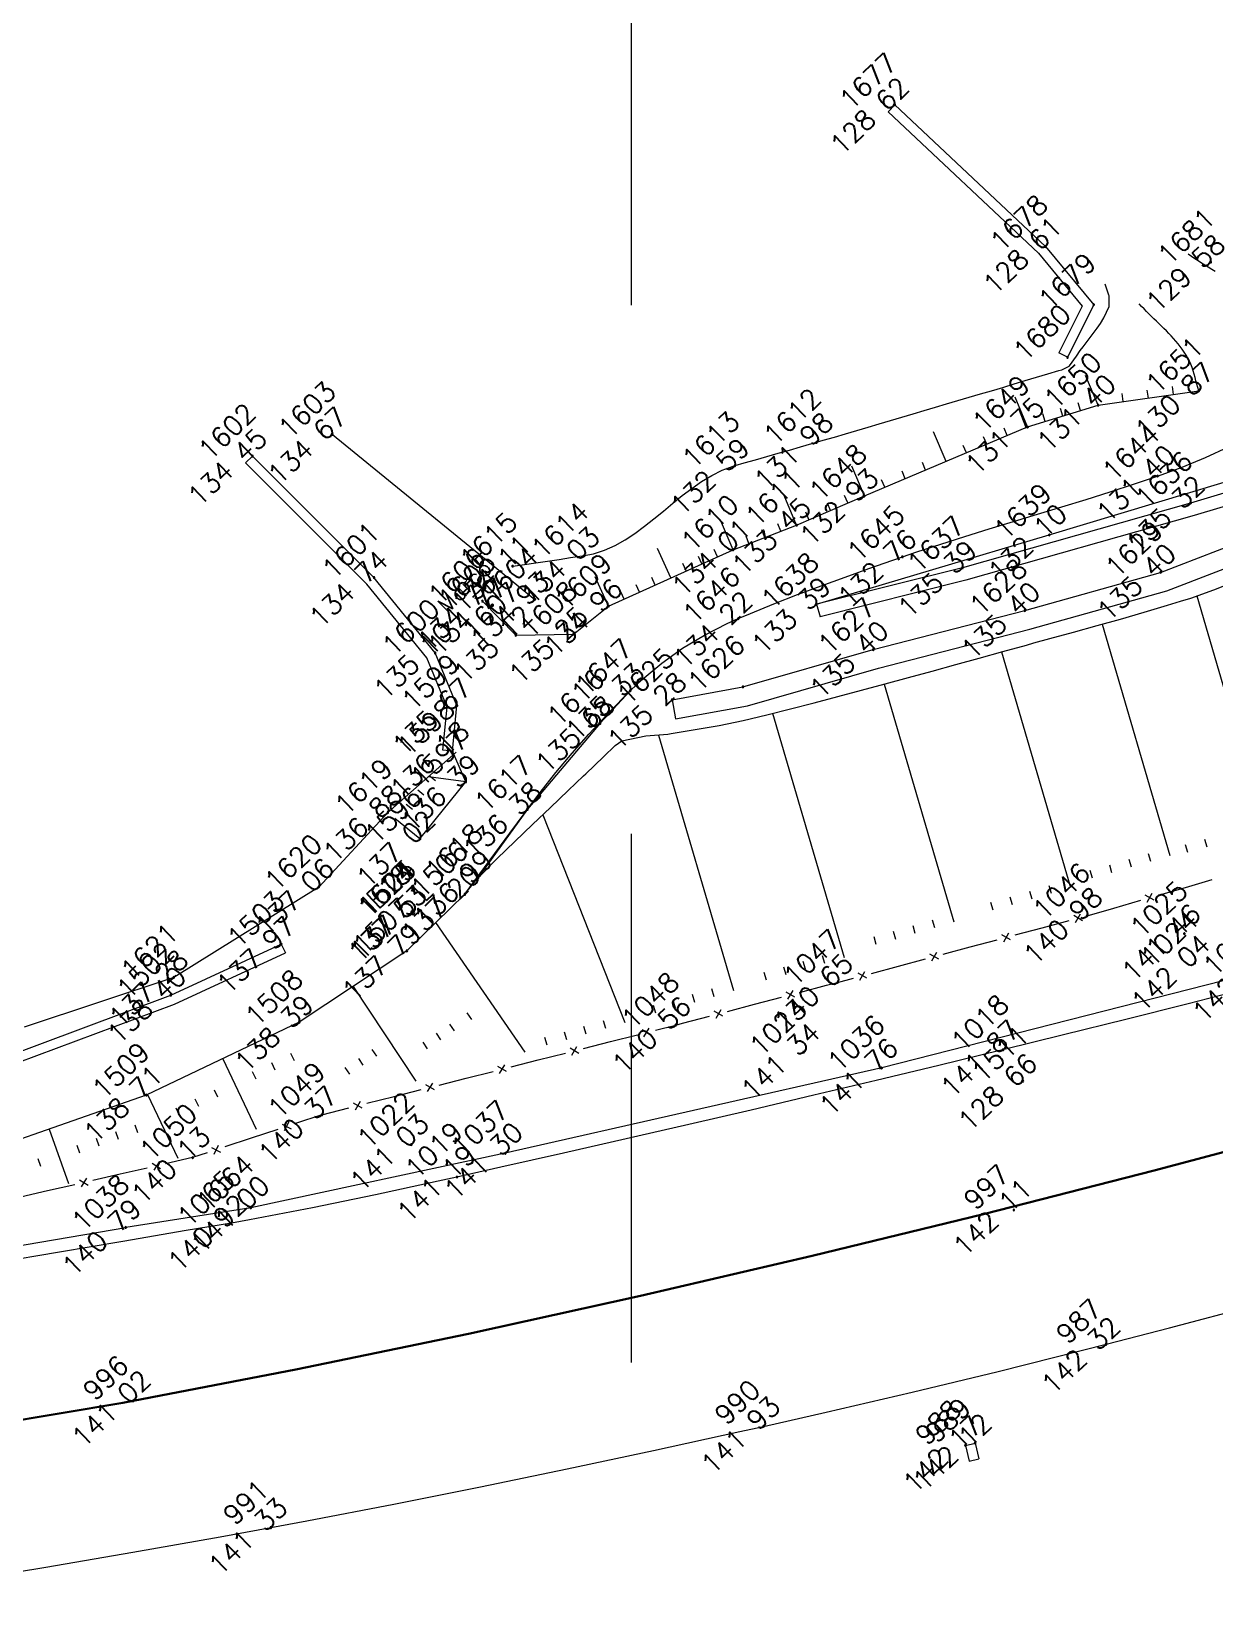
# Model space of a CAD drawing. Header units: millimetres. Extents: x -16 to 1007, y 828 to 1356.
# Drawn here: x 517.29 to 553.92, y 1056.64 to 1105.4 of the extents above; entities that cross this region are included whole.
import ezdxf
from ezdxf.enums import TextEntityAlignment as Align

# ---------------------------------------------------------------- set-up
doc = ezdxf.new("R2010")
doc.units = ezdxf.units.MM
doc.header["$LTSCALE"] = 4
for name, pattern in [('CONTINUOUS1', [0, 0, 0]), ('DASHED', [0.75, 0.5, -0.25]), ('DGN2', [8.182077, 4.091038, -4.091038]), ('DGN4', [16.364154, 8.182077, -4.091038, 0, -4.091038])]:
    doc.linetypes.add(name, pattern=pattern)
doc.layers.get('0').update_dxf_attribs({"linetype": 'CONTINUOUS1', "lineweight": 0})
for name, color, linetype, lineweight, true_color in [('1', 1, 'DASHED', 0, 0xff0000), ('19', 4, 'CONTINUOUS1', 0, 0x00ffff), ('52', 2, 'CONTINUOUS1', 0, 0xffff00), ('53', 3, 'CONTINUOUS1', 0, 0x00ff00), ('54', 4, 'CONTINUOUS1', 0, 0x00ffff)]:
    doc.layers.add(name, color=color, linetype=linetype, lineweight=lineweight, true_color=true_color)
for name, color, linetype, lineweight in [('10', 7, 'CONTINUOUS1', 0), ('13', 7, 'CONTINUOUS1', 0), ('17', 7, 'CONTINUOUS1', 0), ('2', 7, 'CONTINUOUS1', 0), ('4', 7, 'CONTINUOUS1', 0)]:
    doc.layers.add(name, color=color, linetype=linetype, lineweight=lineweight)
doc.styles.get("Standard").update_dxf_attribs({"font": 'txt_____.ttf'})

msp = doc.modelspace()

# ---------------------------------------------------------------- linework, layer by layer
at = {"linetype": 'Continuous', "lineweight": 0}
for points in [[(544.017, 1103.127), (548.681, 1098.737), (550.176, 1096.94), (549.365, 1095.312)], [(541.589, 1087.665), (548.8, 1089.813), (558.565, 1092.757)], [(530.325, 1083.123), (530.463, 1084.531), (529.786, 1086.16), (527.891, 1088.493), (524.132, 1092.252)], [(509.464, 1071.592), (514.829, 1073.034), (521.602, 1075.563), (525.022, 1077.148)]]:
    msp.add_lwpolyline(points, dxfattribs=at)
at = {"layer": '1', "linetype": 'DGN2', "lineweight": 0}
msp.add_line((535.853, 1146.018), (535.853, 1027.528), dxfattribs=at)
at = {"layer": '1', "linetype": 'Continuous', "lineweight": 0}
for points in [[(544.017, 1103.127), (543.811, 1102.908)], [(549.365, 1095.312), (549.096, 1095.446)], [(524.132, 1092.252), (523.92, 1092.04)], [(530.325, 1083.123), (530.026, 1083.152)], [(525.022, 1077.148), (525.149, 1076.876)]]:
    msp.add_lwpolyline(points, dxfattribs=at)
at = {"layer": '1', "linetype": 'DGN2', "lineweight": 0}
for points in [[(543.811, 1102.908), (548.462, 1098.531), (549.82, 1096.898), (549.096, 1095.446)], [(576.875, 1097.551), (566.214, 1094.292), (553.287, 1090.416), (546.217, 1088.407), (541.704, 1087.281)], [(530.026, 1083.152), (530.157, 1084.485), (529.525, 1086.004), (527.668, 1088.292), (523.92, 1092.04)], [(541.589, 1087.665), (541.704, 1087.281)], [(509.542, 1071.302), (514.92, 1072.748), (521.717, 1075.286), (525.149, 1076.876)]]:
    msp.add_lwpolyline(points, dxfattribs=at)
at = {"layer": '10', "linetype": 'Continuous', "lineweight": 0}
for p, q in [((552.045, 1078.507), (551.772, 1078.657)), ((551.833, 1078.446), (551.984, 1078.718)), ((549.615, 1077.813), (549.771, 1078.083)), ((549.828, 1077.87), (549.559, 1078.026)), ((547.602, 1077.276), (547.333, 1077.432)), ((547.389, 1077.219), (547.545, 1077.489)), ((545.376, 1076.682), (545.107, 1076.838)), ((545.163, 1076.625), (545.319, 1076.895)), ((543.15, 1076.088), (542.88, 1076.244)), ((542.937, 1076.031), (543.093, 1076.301)), ((540.922, 1075.498), (540.654, 1075.654)), ((540.71, 1075.441), (540.866, 1075.71)), ((538.482, 1074.853), (538.639, 1075.122)), ((538.695, 1074.909), (538.426, 1075.066)), ((536.464, 1074.329), (536.197, 1074.488)), ((536.251, 1074.275), (536.41, 1074.542)), ((534.23, 1073.763), (533.963, 1073.922)), ((534.017, 1073.709), (534.176, 1073.976)), ((531.997, 1073.197), (531.73, 1073.356)), ((531.784, 1073.143), (531.943, 1073.41)), ((529.764, 1072.631), (529.496, 1072.79)), ((529.55, 1072.577), (529.71, 1072.844)), ((527.53, 1072.065), (527.263, 1072.225)), ((527.317, 1072.011), (527.476, 1072.279)), ((525.047, 1071.569), (525.325, 1071.43)), ((525.256, 1071.638), (525.117, 1071.36)), ((522.861, 1070.844), (523.139, 1070.704)), ((523.069, 1070.913), (522.93, 1070.635)), ((521.023, 1070.36), (521.287, 1070.194)), ((521.238, 1070.409), (521.072, 1070.145)), ((518.778, 1069.844), (519.041, 1069.679)), ((518.992, 1069.894), (518.827, 1069.63))]:
    msp.add_line(p, q, dxfattribs=at)
at = {"layer": '10', "linetype": 'DGN2', "lineweight": 0}
for points in [[(553.933, 1097.967), (553.829, 1098.032), (553.724, 1098.097), (553.62, 1098.162), (553.516, 1098.228), (553.412, 1098.294), (553.309, 1098.362), (553.206, 1098.43), (553.104, 1098.501), (553.104, 1098.501), (553.104, 1098.501)], [(553.426, 1094.269), (553.395, 1094.372), (553.366, 1094.476), (553.339, 1094.58), (553.312, 1094.684), (553.284, 1094.788), (553.254, 1094.891), (553.221, 1094.993), (553.184, 1095.094), (553.141, 1095.192), (553.096, 1095.28), (553.092, 1095.288), (553.037, 1095.381), (552.979, 1095.472), (552.918, 1095.56), (552.855, 1095.646), (552.788, 1095.73), (552.72, 1095.812), (552.649, 1095.893), (552.576, 1095.972), (552.502, 1096.05), (552.427, 1096.127), (552.351, 1096.203), (552.274, 1096.279), (552.196, 1096.354), (552.118, 1096.429), (552.041, 1096.504), (551.963, 1096.579), (551.886, 1096.654), (551.81, 1096.731), (551.734, 1096.808), (551.66, 1096.886), (551.588, 1096.965), (551.588, 1096.965), (551.588, 1096.965)]]:
    msp.add_lwpolyline(points, dxfattribs=at)
at = {"layer": '10', "linetype": 'Continuous', "lineweight": 0}
for points in [[(576.758, 1097.934), (566.098, 1094.675), (553.175, 1090.8), (546.114, 1088.794), (541.589, 1087.665)], [(526.607, 1092.921), (532.876, 1087.818)], [(530.706, 1078.689), (531.172, 1079.32), (531.637, 1079.952), (532.103, 1080.583), (532.569, 1081.214), (532.646, 1081.319), (533.04, 1081.841), (533.525, 1082.453), (534.026, 1083.053), (534.543, 1083.641), (535.077, 1084.219), (535.627, 1084.788), (535.832, 1084.993), (536.199, 1085.341), (536.807, 1085.847), (537.448, 1086.304), (538.122, 1086.711), (538.824, 1087.069), (539.169, 1087.222), (539.548, 1087.381), (540.277, 1087.677), (541.008, 1087.963), (541.742, 1088.24), (542.477, 1088.509), (543.215, 1088.773), (543.955, 1089.031), (544.254, 1089.135), (544.697, 1089.285), (545.442, 1089.53), (546.19, 1089.767), (546.938, 1089.998), (547.688, 1090.227), (548.439, 1090.454), (549.189, 1090.682), (549.939, 1090.913), (550.688, 1091.149), (551.435, 1091.392), (552.155, 1091.635), (552.18, 1091.644), (552.916, 1091.915), (553.639, 1092.214), (554.347, 1092.54)], [(531.249, 1087.764), (532.283, 1086.707), (534.071, 1086.741), (535.152, 1087.609)], [(535.832, 1084.993), (534.897, 1083.982), (532.646, 1081.319), (531.123, 1079.204)], [(553.015, 1078.901), (553.845, 1079.141)], [(552.185, 1078.662), (553.015, 1078.901)], [(549.972, 1078.022), (550.802, 1078.262)], [(550.802, 1078.262), (551.632, 1078.502)], [(547.746, 1077.428), (548.58, 1077.651)], [(548.58, 1077.651), (549.415, 1077.874)], [(546.354, 1077.057), (547.189, 1077.28)], [(544.128, 1076.463), (544.963, 1076.686)], [(545.519, 1076.834), (546.354, 1077.057)], [(543.293, 1076.24), (544.128, 1076.463)], [(541.066, 1075.649), (541.902, 1075.87)], [(541.902, 1075.87), (542.246, 1075.961), (542.737, 1076.092)], [(538.839, 1075.061), (539.674, 1075.282)], [(539.674, 1075.282), (540.509, 1075.502)], [(536.609, 1074.479), (537.234, 1074.637), (537.446, 1074.693)], [(537.446, 1074.693), (538.282, 1074.914)], [(535.214, 1074.125), (536.051, 1074.338)], [(532.98, 1073.56), (533.818, 1073.772)], [(534.376, 1073.913), (535.214, 1074.125)], [(530.747, 1072.994), (531.584, 1073.206)], [(532.143, 1073.347), (532.98, 1073.56)], [(529.909, 1072.782), (530.747, 1072.994)], [(527.676, 1072.216), (528.513, 1072.428)], [(528.513, 1072.428), (529.351, 1072.64)], [(526.28, 1071.862), (525.46, 1071.59)], [(526.28, 1071.862), (527.117, 1072.074)], [(524.913, 1071.409), (524.093, 1071.137)], [(524.093, 1071.137), (523.273, 1070.865)], [(522.278, 1070.535), (521.436, 1070.341)], [(522.726, 1070.683), (522.278, 1070.535)], [(520.032, 1070.019), (519.19, 1069.826)], [(520.874, 1070.213), (520.032, 1070.019)], [(517.786, 1069.504), (516.944, 1069.311)], [(518.629, 1069.697), (517.786, 1069.504)]]:
    msp.add_lwpolyline(points, dxfattribs=at)
at = {"layer": '10', "color": 4, "linetype": 'Continuous', "lineweight": 0, "true_color": 0x00ffff}
for points in [[(594.635, 1087.9), (586.838, 1085.496), (566.768, 1079.49), (555.234, 1076.277), (543.611, 1073.312), (531.958, 1070.67), (524.076, 1068.982), (520.207, 1068.374)], [(502.49, 1065.846), (503.11, 1066.003), (503.474, 1065.534), (512.275, 1067.025), (520.207, 1068.374)]]:
    msp.add_lwpolyline(points, dxfattribs=at)
at = {"layer": '10', "linetype": 'DGN4', "lineweight": 30}
msp.add_lwpolyline([(514.736, 1062.038), (520.116, 1062.942), (520.434, 1063.001), (525.477, 1063.978), (530.821, 1065.085), (536.149, 1066.257), (541.462, 1067.492), (546.76, 1068.786), (552.046, 1070.135), (557.32, 1071.536), (562.582, 1072.986), (563.069, 1073.122), (567.833, 1074.472), (573.072, 1075.99), (578.299, 1077.545), (582.588, 1078.856), (583.514, 1079.144), (588.715, 1080.788)], dxfattribs=at)
at = {"layer": '10', "linetype": 'Continuous', "lineweight": 13}
for points in [[(555.024, 1075.791), (553.098, 1075.297), (551.171, 1074.811), (549.241, 1074.333), (547.362, 1073.872), (547.31, 1073.859), (545.377, 1073.389), (543.444, 1072.924), (541.51, 1072.464), (539.575, 1072.008), (537.639, 1071.558), (535.702, 1071.112), (533.763, 1070.672), (531.823, 1070.236), (530.462, 1069.935), (529.881, 1069.806), (527.938, 1069.383), (525.992, 1068.978), (524.038, 1068.609), (523.478, 1068.511), (522.079, 1068.274), (520.119, 1067.942), (518.158, 1067.61), (516.198, 1067.278)], [(515.032, 1057.417), (517.733, 1057.859), (520.431, 1058.318), (523.127, 1058.795), (524.7, 1059.082), (525.819, 1059.291), (528.507, 1059.808), (531.191, 1060.344), (533.871, 1060.897), (536.548, 1061.468), (539.222, 1062.053), (539.954, 1062.215), (541.894, 1062.653), (544.56, 1063.272), (547.22, 1063.913), (549.875, 1064.58), (550.56, 1064.757), (552.525, 1065.268), (555.173, 1065.965)]]:
    msp.add_lwpolyline(points, dxfattribs=at)
at = {"layer": '13', "linetype": 'Continuous', "lineweight": 0}
for points in [[(543.999, 1103.109, 1), (544.035, 1103.144, 1), (543.999, 1103.109, 1)], [(548.663, 1098.72, 1), (548.699, 1098.754, 1), (548.663, 1098.72, 1)], [(553.779, 1098.238, 1), (553.815, 1098.273, 1), (553.779, 1098.238, 1)], [(553.408, 1094.252, 1), (553.444, 1094.287, 1), (553.408, 1094.252, 1)], [(550.296, 1093.812, 1), (550.332, 1093.846, 1), (550.296, 1093.812, 1)], [(548.111, 1093.138, 1), (548.147, 1093.173, 1), (548.111, 1093.138, 1)], [(526.589, 1092.904, 1), (526.625, 1092.939, 1), (526.589, 1092.904, 1)], [(541.575, 1092.664, 1), (541.611, 1092.698, 1), (541.575, 1092.664, 1)], [(524.114, 1092.235, 1), (524.15, 1092.269, 1), (524.114, 1092.235, 1)], [(539.054, 1091.941, 1), (539.09, 1091.976, 1), (539.054, 1091.941, 1)], [(552.137, 1091.618, 1), (552.173, 1091.653, 1), (552.137, 1091.618, 1)], [(543.058, 1091.002, 1), (543.094, 1091.037, 1), (543.058, 1091.002, 1)], [(553.157, 1090.783, 1), (553.193, 1090.817, 1), (553.157, 1090.783, 1)], [(540.961, 1090.097, 1), (540.997, 1090.132, 1), (540.961, 1090.097, 1)], [(548.782, 1089.795, 1), (548.818, 1089.83, 1), (548.782, 1089.795, 1)], [(538.991, 1089.334, 1), (539.027, 1089.369, 1), (538.991, 1089.334, 1)], [(532.171, 1088.827, 1), (532.207, 1088.862, 1), (532.171, 1088.827, 1)], [(534.386, 1089.154, 1), (534.422, 1089.189, 1), (534.386, 1089.154, 1)], [(544.236, 1089.117, 1), (544.272, 1089.152, 1), (544.236, 1089.117, 1)], [(546.096, 1088.777, 1), (546.132, 1088.811, 1), (546.096, 1088.777, 1)], [(527.873, 1088.476, 1), (527.909, 1088.51, 1), (527.873, 1088.476, 1)], [(552.229, 1088.637, 1), (552.265, 1088.672, 1), (552.229, 1088.637, 1)], [(532.858, 1087.801, 1), (532.893, 1087.835, 1), (532.858, 1087.801, 1)], [(531.231, 1087.746, 1), (531.267, 1087.781, 1), (531.231, 1087.746, 1)], [(531.538, 1087.618, 1), (531.574, 1087.653, 1), (531.538, 1087.618, 1)], [(535.134, 1087.591, 1), (535.17, 1087.626, 1), (535.134, 1087.591, 1)], [(541.571, 1087.647, 1), (541.607, 1087.682, 1), (541.571, 1087.647, 1)], [(548.026, 1087.454, 1), (548.062, 1087.489, 1), (548.026, 1087.454, 1)], [(539.151, 1087.204, 1), (539.187, 1087.239, 1), (539.151, 1087.204, 1)], [(532.265, 1086.69, 1), (532.301, 1086.725, 1), (532.265, 1086.69, 1)], [(534.053, 1086.724, 1), (534.089, 1086.759, 1), (534.053, 1086.724, 1)], [(529.768, 1086.142, 1), (529.804, 1086.177, 1), (529.768, 1086.142, 1)], [(543.332, 1086.246, 1), (543.368, 1086.281, 1), (543.332, 1086.246, 1)], [(535.814, 1084.976, 1), (535.85, 1085.011, 1), (535.814, 1084.976, 1)], [(530.445, 1084.513, 1), (530.481, 1084.548, 1), (530.445, 1084.513, 1)], [(537.106, 1084.689, 1), (537.142, 1084.724, 1), (537.106, 1084.689, 1)], [(534.879, 1083.964, 1), (534.915, 1083.999, 1), (534.879, 1083.964, 1)], [(530.307, 1083.105, 1), (530.343, 1083.14, 1), (530.307, 1083.105, 1)], [(530.718, 1082.154, 1), (530.754, 1082.188, 1), (530.718, 1082.154, 1)], [(528.304, 1081.204, 1), (528.34, 1081.238, 1), (528.304, 1081.204, 1)], [(532.628, 1081.301, 1), (532.664, 1081.336, 1), (532.628, 1081.301, 1)], [(529.297, 1080.386, 1), (529.333, 1080.42, 1), (529.297, 1080.386, 1)], [(531.105, 1079.186, 1), (531.141, 1079.221, 1), (531.105, 1079.186, 1)], [(526.165, 1078.895, 1), (526.201, 1078.93, 1), (526.165, 1078.895, 1)], [(530.688, 1078.671, 1), (530.724, 1078.706, 1), (530.688, 1078.671, 1)], [(529.073, 1078.104, 1), (529.109, 1078.138, 1), (529.073, 1078.104, 1)], [(529.073, 1078.104, 1), (529.109, 1078.138, 1), (529.073, 1078.104, 1)], [(529.074, 1078.104, 1), (529.11, 1078.138, 1), (529.074, 1078.104, 1)], [(549.949, 1078.004, 1), (549.985, 1078.039, 1), (549.949, 1078.004, 1)], [(525.005, 1077.13, 1), (525.04, 1077.165, 1), (525.005, 1077.13, 1)], [(552.961, 1077.449, 1), (552.997, 1077.484, 1), (552.961, 1077.449, 1)], [(528.893, 1076.918, 1), (528.929, 1076.953, 1), (528.893, 1076.918, 1)], [(553.288, 1076.545, 1), (553.324, 1076.58, 1), (553.288, 1076.545, 1)], [(521.674, 1076.095, 1), (521.71, 1076.13, 1), (521.674, 1076.095, 1)], [(542.228, 1075.943, 1), (542.264, 1075.978, 1), (542.228, 1075.943, 1)], [(521.584, 1075.546, 1), (521.62, 1075.581, 1), (521.584, 1075.546, 1)], [(525.563, 1074.706, 1), (525.599, 1074.741, 1), (525.563, 1074.706, 1)], [(537.216, 1074.62, 1), (537.252, 1074.655, 1), (537.216, 1074.62, 1)], [(541.174, 1073.782, 1), (541.21, 1073.817, 1), (541.174, 1073.782, 1)], [(547.349, 1073.855, 1), (547.385, 1073.89, 1), (547.349, 1073.855, 1)], [(543.593, 1073.295, 1), (543.629, 1073.329, 1), (543.593, 1073.295, 1)], [(547.966, 1072.885, 1), (548.002, 1072.92, 1), (547.966, 1072.885, 1)], [(520.824, 1072.453, 1), (520.86, 1072.487, 1), (520.824, 1072.453, 1)], [(526.262, 1071.845, 1), (526.298, 1071.879, 1), (526.262, 1071.845, 1)], [(529.028, 1070.916, 1), (529.064, 1070.951, 1), (529.028, 1070.916, 1)], [(522.26, 1070.517, 1), (522.296, 1070.552, 1), (522.26, 1070.517, 1)], [(531.94, 1070.652, 1), (531.976, 1070.687, 1), (531.94, 1070.652, 1)], [(530.444, 1069.917, 1), (530.48, 1069.952, 1), (530.444, 1069.917, 1)], [(524.058, 1068.965, 1), (524.094, 1068.999, 1), (524.058, 1068.965, 1)], [(547.685, 1068.894, 1), (547.721, 1068.929, 1), (547.685, 1068.894, 1)], [(520.189, 1068.356, 1), (520.225, 1068.391, 1), (520.189, 1068.356, 1)], [(523.46, 1068.494, 1), (523.496, 1068.529, 1), (523.46, 1068.494, 1)], [(550.542, 1064.739, 1), (550.578, 1064.774, 1), (550.542, 1064.739, 1)], [(520.416, 1062.984, 1), (520.452, 1063.019, 1), (520.416, 1062.984, 1)], [(539.936, 1062.198, 1), (539.972, 1062.233, 1), (539.936, 1062.198, 1)], [(546.184, 1061.609, 1), (546.22, 1061.644, 1), (546.184, 1061.609, 1)], [(546.486, 1061.68, 1), (546.522, 1061.715, 1), (546.486, 1061.68, 1)], [(524.682, 1059.065, 1), (524.718, 1059.099, 1), (524.682, 1059.065, 1)]]:
    msp.add_lwpolyline(points, format="xyb", dxfattribs=at)
at = {"layer": '17', "linetype": 'Continuous', "lineweight": 0}
msp.add_lwpolyline([(531.529, 1087.609, 1), (531.583, 1087.661, 1), (531.529, 1087.609, 1)], format="xyb", dxfattribs=at)
at = {"layer": '19', "linetype": 'Continuous', "lineweight": 0}
for p, q in [((530.435, 1083.083), (528.322, 1081.221)), ((528.322, 1081.221), (526.183, 1078.912)), ((526.183, 1078.912), (521.692, 1076.113)), ((521.692, 1076.113), (517.065, 1074.577))]:
    msp.add_line(p, q, dxfattribs=at)
at = {"layer": '2', "color": 4, "linetype": 'Continuous', "lineweight": 0, "true_color": 0x00ffff}
for points in [[(537.124, 1084.707), (539.316, 1085.107), (543.35, 1086.263), (548.044, 1087.471), (552.247, 1088.654), (556.954, 1090.461), (565.662, 1093.365), (570.205, 1094.848), (578.286, 1097.236)], [(537.232, 1084.116), (539.453, 1084.522), (543.508, 1085.684), (548.199, 1086.892), (552.437, 1088.084), (557.156, 1089.896), (565.851, 1092.796), (570.384, 1094.275), (578.456, 1096.661)], [(537.124, 1084.707), (537.232, 1084.116)]]:
    msp.add_lwpolyline(points, dxfattribs=at)
at = {"layer": '2', "linetype": 'Continuous', "lineweight": 0}
for points in [[(546.202, 1061.626), (546.504, 1061.697)], [(546.202, 1061.626), (546.316, 1061.139)], [(546.504, 1061.697), (546.618, 1061.21)], [(546.316, 1061.139), (546.618, 1061.21)]]:
    msp.add_lwpolyline(points, dxfattribs=at)
at = {"layer": '4', "linetype": 'Continuous', "lineweight": 0}
for p, q in [((540.979, 1090.115), (543.076, 1091.019)), ((532.577, 1073.797), (529.808, 1077.812)), ((530.771, 1075.021), (530.91, 1074.813)), ((520.881, 1072.484), (521.817, 1070.515))]:
    msp.add_line(p, q, dxfattribs=at)
at = {"layer": '4', "color": 4, "linetype": 'Continuous', "lineweight": 0, "true_color": 0x00ffff}
msp.add_lwpolyline([(532.189, 1088.845), (532.548, 1088.898), (532.906, 1088.95), (533.265, 1089.003), (533.624, 1089.056), (533.982, 1089.109), (534.341, 1089.162), (534.404, 1089.171), (534.694, 1089.23), (535.031, 1089.339), (535.355, 1089.485), (535.668, 1089.661), (535.972, 1089.861), (536.269, 1090.08), (536.562, 1090.312), (536.852, 1090.551), (537.143, 1090.792), (537.436, 1091.028), (537.733, 1091.254), (538.037, 1091.464), (538.35, 1091.652), (538.674, 1091.813), (539.012, 1091.94), (539.072, 1091.958), (539.359, 1092.042), (539.708, 1092.142), (540.056, 1092.241), (540.405, 1092.34), (540.754, 1092.439), (541.102, 1092.539), (541.451, 1092.639), (541.593, 1092.681), (541.799, 1092.741), (542.146, 1092.843), (542.494, 1092.945), (542.842, 1093.046), (543.19, 1093.149), (543.538, 1093.251), (543.885, 1093.353), (544.233, 1093.455), (544.581, 1093.558), (544.928, 1093.66), (545.276, 1093.763), (545.623, 1093.866), (545.971, 1093.969), (546.319, 1094.072), (546.666, 1094.175), (547.014, 1094.278), (547.361, 1094.381), (547.709, 1094.485), (548.056, 1094.588), (548.403, 1094.692), (548.751, 1094.796), (549.098, 1094.9), (549.186, 1094.926), (549.416, 1095.038), (549.426, 1095.05), (549.638, 1095.345), (549.758, 1095.518), (549.847, 1095.638), (550.064, 1095.921), (550.281, 1096.212), (550.385, 1096.362), (550.494, 1096.532), (550.656, 1096.882), (550.653, 1097.218), (550.648, 1097.232), (550.528, 1097.574), (550.528, 1097.574), (550.528, 1097.574)], dxfattribs=at)
at = {"layer": '4', "linetype": 'Continuous', "lineweight": 0}
for points in [[(550.314, 1093.829), (549.924, 1094.75)], [(543.076, 1091.019), (548.129, 1093.155), (550.314, 1093.829), (553.426, 1094.269)], [(551.092, 1093.939), (551.057, 1094.187)], [(551.87, 1094.049), (551.835, 1094.297)], [(552.648, 1094.159), (552.613, 1094.407)], [(548.129, 1093.155), (547.74, 1094.077)], [(549.221, 1093.492), (549.148, 1093.731)], [(549.768, 1093.661), (549.694, 1093.899)], [(548.675, 1093.324), (548.602, 1093.563)], [(545.603, 1092.087), (545.213, 1093.008)], [(546.866, 1092.621), (546.768, 1092.852)], [(547.497, 1092.888), (547.4, 1093.119)], [(546.234, 1092.354), (546.137, 1092.585)], [(543.076, 1091.019), (542.687, 1091.94)], [(544.339, 1091.553), (544.242, 1091.784)], [(544.971, 1091.82), (544.874, 1092.051)], [(543.708, 1091.286), (543.61, 1091.517)], [(540.979, 1090.115), (540.59, 1091.036)], [(542.028, 1090.567), (541.93, 1090.797)], [(542.562, 1090.802), (542.465, 1091.032)], [(539.009, 1089.352), (538.62, 1090.273)], [(541.359, 1090.286), (541.262, 1090.517)], [(535.152, 1087.609), (539.009, 1089.352), (540.979, 1090.115)], [(539.502, 1089.542), (539.412, 1089.776)], [(539.994, 1089.733), (539.904, 1089.966)], [(540.487, 1089.924), (540.397, 1090.157)], [(537.081, 1088.48), (536.669, 1089.392)], [(538.527, 1089.134), (538.424, 1089.362)], [(537.563, 1088.698), (537.46, 1088.926)], [(538.045, 1088.916), (537.942, 1089.144)], [(530.706, 1078.689), (531.123, 1079.204), (531.186, 1079.269), (531.709, 1079.799), (532.249, 1080.325), (532.798, 1080.849), (533.353, 1081.373), (533.907, 1081.896), (534.384, 1082.353), (534.455, 1082.421), (534.999, 1082.946), (535.356, 1083.291), (535.562, 1083.437), (536.307, 1083.589), (536.993, 1083.645), (537.089, 1083.663), (537.835, 1083.789), (538.581, 1083.916), (539.321, 1084.069), (539.324, 1084.069), (540.057, 1084.247), (540.791, 1084.43), (541.523, 1084.617), (542.255, 1084.808), (542.986, 1085.002), (543.716, 1085.198), (544.446, 1085.397), (545.175, 1085.597), (545.904, 1085.799), (546.633, 1086.001), (547.362, 1086.203), (548.091, 1086.404), (548.324, 1086.468), (548.821, 1086.604), (549.55, 1086.804), (550.279, 1087.005), (551.007, 1087.209), (551.734, 1087.417), (552.459, 1087.633), (552.865, 1087.757), (553.181, 1087.859), (553.893, 1088.113), (554.598, 1088.388)], [(535.152, 1087.609), (534.74, 1088.52)], [(536.599, 1088.262), (536.496, 1088.49)], [(535.634, 1087.827), (535.531, 1088.054)], [(536.116, 1088.045), (536.014, 1088.272)], [(553.368, 1087.923), (555.487, 1080.684)], [(550.441, 1087.05), (552.536, 1079.89)], [(547.325, 1086.192), (549.46, 1078.898)], [(543.692, 1085.192), (545.846, 1077.831)], [(540.232, 1084.29), (542.445, 1076.729)], [(536.706, 1083.61), (539.019, 1075.704)], [(529.315, 1080.403), (530.736, 1082.171), (530.325, 1083.123)], [(530.736, 1082.171), (529.579, 1082.327)], [(529.797, 1082.199), (529.602, 1082.355)], [(529.086, 1081.315), (528.891, 1081.471)], [(529.441, 1081.757), (529.246, 1081.913)], [(529.315, 1080.403), (528.536, 1081.03)], [(533.118, 1081.145), (535.658, 1074.718)], [(553.005, 1080.232), (553.075, 1079.992)], [(553.611, 1080.395), (553.681, 1080.155)], [(550.66, 1079.601), (550.73, 1079.361)], [(551.262, 1079.777), (551.332, 1079.537)], [(551.864, 1079.953), (551.934, 1079.713)], [(550.054, 1079.438), (550.125, 1079.198)], [(530.706, 1078.689), (528.911, 1076.936), (525.581, 1074.724), (520.842, 1072.47), (513.641, 1069.953), (509.947, 1068.492), (504.63, 1066.968)], [(547.583, 1078.609), (547.654, 1078.369)], [(548.185, 1078.785), (548.256, 1078.545)], [(548.787, 1078.962), (548.858, 1078.722)], [(546.978, 1078.446), (547.048, 1078.206)], [(544.572, 1077.719), (544.642, 1077.479)], [(545.174, 1077.895), (545.244, 1077.655)], [(543.364, 1077.38), (543.434, 1077.14)], [(543.97, 1077.543), (544.04, 1077.303)], [(541.171, 1076.617), (541.241, 1076.377)], [(541.773, 1076.793), (541.843, 1076.553)], [(539.963, 1076.277), (540.033, 1076.037)], [(540.569, 1076.44), (540.639, 1076.2)], [(527.246, 1075.83), (529.19, 1072.903)], [(538.347, 1075.768), (538.417, 1075.528)], [(536.537, 1075.253), (536.607, 1075.013)], [(537.143, 1075.416), (537.213, 1075.176)], [(537.745, 1075.592), (537.815, 1075.352)], [(530.233, 1074.664), (530.372, 1074.456)], [(534.986, 1074.781), (535.056, 1074.541)], [(529.817, 1074.387), (529.955, 1074.179)], [(533.177, 1074.266), (533.247, 1074.026)], [(533.782, 1074.429), (533.852, 1074.189)], [(534.384, 1074.605), (534.455, 1074.365)], [(525.311, 1073.765), (525.418, 1073.539)], [(527.828, 1073.879), (527.966, 1073.671)], [(529.401, 1074.111), (529.539, 1073.903)], [(523.211, 1073.597), (524.246, 1071.42)], [(524.126, 1073.201), (524.233, 1072.975)], [(524.718, 1073.483), (524.826, 1073.257)], [(526.995, 1073.326), (527.134, 1073.118)], [(527.412, 1073.602), (527.55, 1073.394)], [(522.349, 1072.356), (522.456, 1072.13)], [(522.941, 1072.638), (523.048, 1072.412)], [(521.756, 1072.074), (521.863, 1071.849)], [(517.841, 1071.421), (518.432, 1069.733)], [(519.889, 1071.343), (519.972, 1071.106)], [(520.489, 1071.552), (520.572, 1071.316)], [(518.689, 1070.923), (518.771, 1070.687)], [(519.289, 1071.133), (519.372, 1070.897)], [(517.489, 1070.503), (517.571, 1070.267)]]:
    msp.add_lwpolyline(points, dxfattribs=at)
at = {"layer": '52', "linetype": 'Continuous', "lineweight": 0}
for points in [[(529.768, 1086.142, 1), (529.804, 1086.177, 1), (529.768, 1086.142, 1)], [(530.445, 1084.513, 1), (530.481, 1084.548, 1), (530.445, 1084.513, 1)], [(530.307, 1083.105, 1), (530.343, 1083.14, 1), (530.307, 1083.105, 1)], [(530.718, 1082.154, 1), (530.754, 1082.188, 1), (530.718, 1082.154, 1)], [(529.297, 1080.386, 1), (529.333, 1080.42, 1), (529.297, 1080.386, 1)], [(529.073, 1078.104, 1), (529.109, 1078.138, 1), (529.073, 1078.104, 1)], [(529.074, 1078.104, 1), (529.11, 1078.138, 1), (529.074, 1078.104, 1)], [(525.005, 1077.13, 1), (525.04, 1077.165, 1), (525.005, 1077.13, 1)], [(528.893, 1076.918, 1), (528.929, 1076.953, 1), (528.893, 1076.918, 1)], [(521.584, 1075.546, 1), (521.62, 1075.581, 1), (521.584, 1075.546, 1)], [(525.563, 1074.706, 1), (525.599, 1074.741, 1), (525.563, 1074.706, 1)], [(547.966, 1072.885, 1), (548.002, 1072.92, 1), (547.966, 1072.885, 1)], [(520.824, 1072.453, 1), (520.86, 1072.487, 1), (520.824, 1072.453, 1)]]:
    msp.add_lwpolyline(points, format="xyb", dxfattribs=at)
at = {"layer": '53', "linetype": 'Continuous', "lineweight": 0}
for points in [[(543.999, 1103.109, 1), (544.035, 1103.144, 1), (543.999, 1103.109, 1)], [(548.663, 1098.72, 1), (548.699, 1098.754, 1), (548.663, 1098.72, 1)], [(553.779, 1098.238, 1), (553.815, 1098.273, 1), (553.779, 1098.238, 1)], [(550.158, 1096.922, 1), (550.194, 1096.957, 1), (550.158, 1096.922, 1)], [(549.347, 1095.295, 1), (549.383, 1095.329, 1), (549.347, 1095.295, 1)], [(553.408, 1094.252, 1), (553.444, 1094.287, 1), (553.408, 1094.252, 1)], [(550.296, 1093.812, 1), (550.332, 1093.846, 1), (550.296, 1093.812, 1)], [(548.111, 1093.138, 1), (548.147, 1093.173, 1), (548.111, 1093.138, 1)], [(526.589, 1092.904, 1), (526.625, 1092.939, 1), (526.589, 1092.904, 1)], [(541.575, 1092.664, 1), (541.611, 1092.698, 1), (541.575, 1092.664, 1)], [(524.114, 1092.235, 1), (524.15, 1092.269, 1), (524.114, 1092.235, 1)], [(539.054, 1091.941, 1), (539.09, 1091.976, 1), (539.054, 1091.941, 1)], [(552.137, 1091.618, 1), (552.173, 1091.653, 1), (552.137, 1091.618, 1)], [(543.058, 1091.002, 1), (543.094, 1091.037, 1), (543.058, 1091.002, 1)], [(553.157, 1090.783, 1), (553.193, 1090.817, 1), (553.157, 1090.783, 1)], [(540.961, 1090.097, 1), (540.997, 1090.132, 1), (540.961, 1090.097, 1)], [(548.782, 1089.795, 1), (548.818, 1089.83, 1), (548.782, 1089.795, 1)], [(538.991, 1089.334, 1), (539.027, 1089.369, 1), (538.991, 1089.334, 1)], [(532.171, 1088.827, 1), (532.207, 1088.862, 1), (532.171, 1088.827, 1)], [(534.386, 1089.154, 1), (534.422, 1089.189, 1), (534.386, 1089.154, 1)], [(544.236, 1089.117, 1), (544.272, 1089.152, 1), (544.236, 1089.117, 1)], [(546.096, 1088.777, 1), (546.132, 1088.811, 1), (546.096, 1088.777, 1)], [(527.873, 1088.476, 1), (527.909, 1088.51, 1), (527.873, 1088.476, 1)], [(552.229, 1088.637, 1), (552.265, 1088.672, 1), (552.229, 1088.637, 1)], [(532.858, 1087.801, 1), (532.893, 1087.835, 1), (532.858, 1087.801, 1)], [(531.231, 1087.746, 1), (531.267, 1087.781, 1), (531.231, 1087.746, 1)], [(531.538, 1087.618, 1), (531.574, 1087.653, 1), (531.538, 1087.618, 1)], [(535.134, 1087.591, 1), (535.17, 1087.626, 1), (535.134, 1087.591, 1)], [(541.571, 1087.647, 1), (541.607, 1087.682, 1), (541.571, 1087.647, 1)], [(548.026, 1087.454, 1), (548.062, 1087.489, 1), (548.026, 1087.454, 1)], [(539.151, 1087.204, 1), (539.187, 1087.239, 1), (539.151, 1087.204, 1)], [(532.265, 1086.69, 1), (532.301, 1086.725, 1), (532.265, 1086.69, 1)], [(534.053, 1086.724, 1), (534.089, 1086.759, 1), (534.053, 1086.724, 1)], [(543.332, 1086.246, 1), (543.368, 1086.281, 1), (543.332, 1086.246, 1)], [(535.814, 1084.976, 1), (535.85, 1085.011, 1), (535.814, 1084.976, 1)], [(539.298, 1085.09, 1), (539.334, 1085.125, 1), (539.298, 1085.09, 1)], [(537.106, 1084.689, 1), (537.142, 1084.724, 1), (537.106, 1084.689, 1)], [(534.879, 1083.964, 1), (534.915, 1083.999, 1), (534.879, 1083.964, 1)], [(528.304, 1081.204, 1), (528.34, 1081.238, 1), (528.304, 1081.204, 1)], [(532.628, 1081.301, 1), (532.664, 1081.336, 1), (532.628, 1081.301, 1)], [(531.105, 1079.186, 1), (531.141, 1079.221, 1), (531.105, 1079.186, 1)], [(526.165, 1078.895, 1), (526.201, 1078.93, 1), (526.165, 1078.895, 1)], [(529.046, 1078.078, 1), (529.136, 1078.165, 1), (529.046, 1078.078, 1)], [(529.073, 1078.104, 1), (529.109, 1078.138, 1), (529.073, 1078.104, 1)], [(521.674, 1076.095, 1), (521.71, 1076.13, 1), (521.674, 1076.095, 1)], [(547.685, 1068.894, 1), (547.721, 1068.929, 1), (547.685, 1068.894, 1)], [(550.542, 1064.739, 1), (550.578, 1064.774, 1), (550.542, 1064.739, 1)], [(520.416, 1062.984, 1), (520.452, 1063.019, 1), (520.416, 1062.984, 1)], [(539.936, 1062.198, 1), (539.972, 1062.233, 1), (539.936, 1062.198, 1)], [(546.184, 1061.609, 1), (546.22, 1061.644, 1), (546.184, 1061.609, 1)], [(546.486, 1061.68, 1), (546.522, 1061.715, 1), (546.486, 1061.68, 1)], [(524.682, 1059.065, 1), (524.718, 1059.099, 1), (524.682, 1059.065, 1)]]:
    msp.add_lwpolyline(points, format="xyb", dxfattribs=at)
at = {"layer": '54', "linetype": 'Continuous', "lineweight": 0}
for points in [[(549.949, 1078.004, 1), (549.985, 1078.039, 1), (549.949, 1078.004, 1)], [(552.961, 1077.449, 1), (552.997, 1077.484, 1), (552.961, 1077.449, 1)], [(553.288, 1076.545, 1), (553.324, 1076.58, 1), (553.288, 1076.545, 1)], [(542.228, 1075.943, 1), (542.264, 1075.978, 1), (542.228, 1075.943, 1)], [(537.216, 1074.62, 1), (537.252, 1074.655, 1), (537.216, 1074.62, 1)], [(541.174, 1073.782, 1), (541.21, 1073.817, 1), (541.174, 1073.782, 1)], [(547.349, 1073.855, 1), (547.385, 1073.89, 1), (547.349, 1073.855, 1)], [(543.593, 1073.295, 1), (543.629, 1073.329, 1), (543.593, 1073.295, 1)], [(526.262, 1071.845, 1), (526.298, 1071.879, 1), (526.262, 1071.845, 1)], [(529.028, 1070.916, 1), (529.064, 1070.951, 1), (529.028, 1070.916, 1)], [(522.26, 1070.517, 1), (522.296, 1070.552, 1), (522.26, 1070.517, 1)], [(531.94, 1070.652, 1), (531.976, 1070.687, 1), (531.94, 1070.652, 1)], [(530.444, 1069.917, 1), (530.48, 1069.952, 1), (530.444, 1069.917, 1)], [(524.058, 1068.965, 1), (524.094, 1068.999, 1), (524.058, 1068.965, 1)], [(520.189, 1068.356, 1), (520.225, 1068.391, 1), (520.189, 1068.356, 1)], [(523.46, 1068.494, 1), (523.496, 1068.529, 1), (523.46, 1068.494, 1)]]:
    msp.add_lwpolyline(points, format="xyb", dxfattribs=at)

# ---------------------------------------------------------------- texts
at = {"layer": '13', "linetype": 'Continuous', "lineweight": 0}
for s, p in [('128 62 ', (543.591, 1102.716)), ('128 61 ', (548.328, 1098.396)), ('129 58 ', (553.371, 1097.845)), ('130 87 ', (553.037, 1093.893)), ('131 40 ', (549.996, 1093.522)), ('134 67 ', (526.182, 1092.511)), ('131 75 ', (547.776, 1092.814)), ('131 98 ', (541.24, 1092.34)), ('134 45 ', (523.707, 1091.841)), ('132 59 ', (538.647, 1091.548)), ('131 40 ', (551.837, 1091.329)), ('132 93 ', (542.651, 1090.609)), ('135 32 ', (552.749, 1090.389)), ('133 45 ', (540.554, 1089.704)), ('132 10 ', (548.483, 1089.506)), ('134 03 ', (534.015, 1088.795)), ('134 01 ', (538.692, 1089.045)), ('132 76 ', (543.829, 1088.724)), ('134 74 ', (527.466, 1088.082)), ('134 11 ', (531.886, 1088.552)), ('135 39 ', (545.689, 1088.383)), ('135 40 ', (551.858, 1088.278)), ('134 76 ', (530.823, 1087.353)), ('134 77 ', (531.131, 1087.224)), ('134 93 ', (532.45, 1087.407)), ('134 96 ', (534.727, 1087.198)), ('133 39 ', (541.164, 1087.254)), ('135 40 ', (547.654, 1087.095)), ('134 22 ', (538.743, 1086.811)), ('135 12 ', (531.93, 1086.366)), ('135 25 ', (533.646, 1086.33)), ('135 10 ', (529.468, 1085.853)), ('135 40 ', (542.961, 1085.887)), ('135 67 ', (530.038, 1084.12)), ('135 33 ', (535.406, 1084.583)), ('135 28 ', (536.698, 1084.296)), ('135 68 ', (534.471, 1083.571)), ('136 18 ', (529.971, 1082.782)), ('136 39 ', (530.311, 1081.76)), ('136 88 ', (527.896, 1080.81)), ('136 38 ', (532.221, 1080.908)), ('137 02 ', (528.926, 1080.027)), ('137 06 ', (525.793, 1078.536)), ('136 99 ', (530.698, 1078.793)), ('137 20 ', (530.316, 1078.313)), ('137 53 ', (528.666, 1077.71)), ('137 53 ', (528.667, 1077.71)), ('137 51 ', (528.737, 1077.78)), ('140 98 ', (549.578, 1077.645)), ('141 46 ', (552.625, 1077.125)), ('137 97 ', (524.597, 1076.737)), ('137 79 ', (528.486, 1076.525)), ('142 04 ', (552.917, 1076.186)), ('137 28 ', (521.267, 1075.702)), ('140 65 ', (541.856, 1075.585)), ('142 24 ', (554.809, 1075.866)), ('138 40 ', (521.212, 1075.187)), ('138 39 ', (525.156, 1074.313)), ('140 56 ', (536.845, 1074.261)), ('141 34 ', (540.839, 1073.458)), ('141 87 ', (547.014, 1073.531)), ('141 76 ', (543.258, 1072.971)), ('128 66 ', (547.559, 1072.492)), ('138 71 ', (520.488, 1072.129)), ('140 37 ', (525.89, 1071.486)), ('141 03 ', (528.728, 1070.627)), ('140 13 ', (521.96, 1070.228)), ('141 30 ', (531.64, 1070.363)), ('141 19 ', (530.181, 1069.663)), ('141 00 ', (523.794, 1068.71)), ('142 11 ', (547.4, 1068.618)), ('140 92 ', (523.089, 1068.135)), ('140 79 ', (519.818, 1067.998)), ('142 32 ', (550.135, 1064.346)), ('141 02 ', (520.116, 1062.695)), ('141 93 ', (539.6, 1061.874)), ('142 17 ', (545.848, 1061.285)), ('142 12 ', (546.151, 1061.356)), ('141 33 ', (524.346, 1058.741))]:
    msp.add_text(s, height=0.6, rotation=44, dxfattribs=at).set_placement(p, align=Align.CENTER)
at = {"layer": '17', "linetype": 'Continuous', "lineweight": 0}
msp.add_text('Marco', height=0.5, rotation=44, dxfattribs=at).set_placement((530.871, 1088.039), align=Align.CENTER)
at = {"layer": '52', "linetype": 'Continuous', "lineweight": 0}
for s, p in [('1600', (529.242, 1086.747)), ('1599', (529.847, 1085.048)), ('1598', (529.709, 1083.64)), ('1597', (530.121, 1082.689)), ('1596', (528.7, 1080.921)), ('1506', (530.126, 1079.241)), ('1504', (528.511, 1078.673)), ('1505', (528.512, 1078.673)), ('1503', (524.443, 1077.7)), ('1507', (528.331, 1077.488)), ('1502', (521.022, 1076.116)), ('1508', (525.001, 1075.276)), ('1511', (547.49, 1073.538)), ('1509', (520.262, 1073.022))]:
    msp.add_text(s, height=0.6, rotation=44, dxfattribs=at).set_placement(p, align=Align.CENTER)
at = {"layer": '53', "linetype": 'Continuous', "lineweight": 0}
for s, p in [('1677', (543.401, 1103.644)), ('1678', (548.065, 1099.255)), ('1681', (553.253, 1098.843)), ('1679', (549.56, 1097.457)), ('1680', (548.785, 1095.864)), ('1651', (552.883, 1094.856)), ('1650', (549.734, 1094.381)), ('1649', (547.513, 1093.673)), ('1603', (526.028, 1093.474)), ('1612', (541.05, 1093.268)), ('1602', (523.552, 1092.804)), ('1613', (538.528, 1092.545)), ('1644', (551.539, 1092.153)), ('1648', (542.46, 1091.537)), ('1636', (552.559, 1091.318)), ('1611', (540.486, 1090.75)), ('1639', (548.185, 1090.33)), ('1614', (533.861, 1089.758)), ('1610', (538.502, 1089.973)), ('1615', (531.645, 1089.432)), ('1645', (543.638, 1089.652)), ('1637', (545.499, 1089.311)), ('1601', (527.383, 1089.115)), ('1629', (551.632, 1089.172)), ('1606', (530.669, 1088.316)), ('1604', (532.296, 1088.37)), ('1605', (530.977, 1088.187)), ('1609', (534.572, 1088.161)), ('1646', (538.553, 1087.739)), ('1638', (540.974, 1088.182)), ('1628', (547.428, 1087.989)), ('1607', (531.703, 1087.26)), ('1608', (533.491, 1087.293)), ('1627', (542.735, 1086.781)), ('1647', (535.216, 1085.511)), ('1626', (538.7, 1085.625)), ('1625', (536.508, 1085.224)), ('1616', (534.353, 1084.569)), ('1617', (532.102, 1081.906)), ('1619', (527.778, 1081.808)), ('1618', (530.579, 1079.791)), ('1620', (525.603, 1079.464)), ('1624', (528.475, 1078.638)), ('E18', (528.559, 1078.72)), ('1621', (521.148, 1076.7)), ('997', (547.067, 1069.409)), ('987', (549.924, 1065.254)), ('996', (519.797, 1063.499)), ('990', (539.353, 1062.747)), ('988', (545.565, 1062.124)), ('989', (545.868, 1062.194)), ('991', (524.135, 1059.649))]:
    msp.add_text(s, height=0.6, rotation=44, dxfattribs=at).set_placement(p, align=Align.CENTER)
at = {"layer": '54', "linetype": 'Continuous', "lineweight": 0}
for s, p in [('1046', (549.388, 1078.574)), ('1025', (552.399, 1078.019)), ('1024', (552.727, 1077.114)), ('1047', (541.666, 1076.513)), ('1035', (554.655, 1076.829)), ('1048', (536.654, 1075.19)), ('1023', (540.612, 1074.352)), ('1018', (546.859, 1074.494)), ('1036', (543.031, 1073.864)), ('1049', (525.7, 1072.414)), ('1022', (528.466, 1071.485)), ('1037', (531.378, 1071.222)), ('1050', (521.734, 1071.122)), ('1019', (529.955, 1070.556)), ('1064', (523.496, 1069.534)), ('1038', (519.628, 1068.926)), ('1065', (522.899, 1069.064))]:
    msp.add_text(s, height=0.6, rotation=44, dxfattribs=at).set_placement(p, align=Align.CENTER)

doc.saveas('drawing.dxf')
